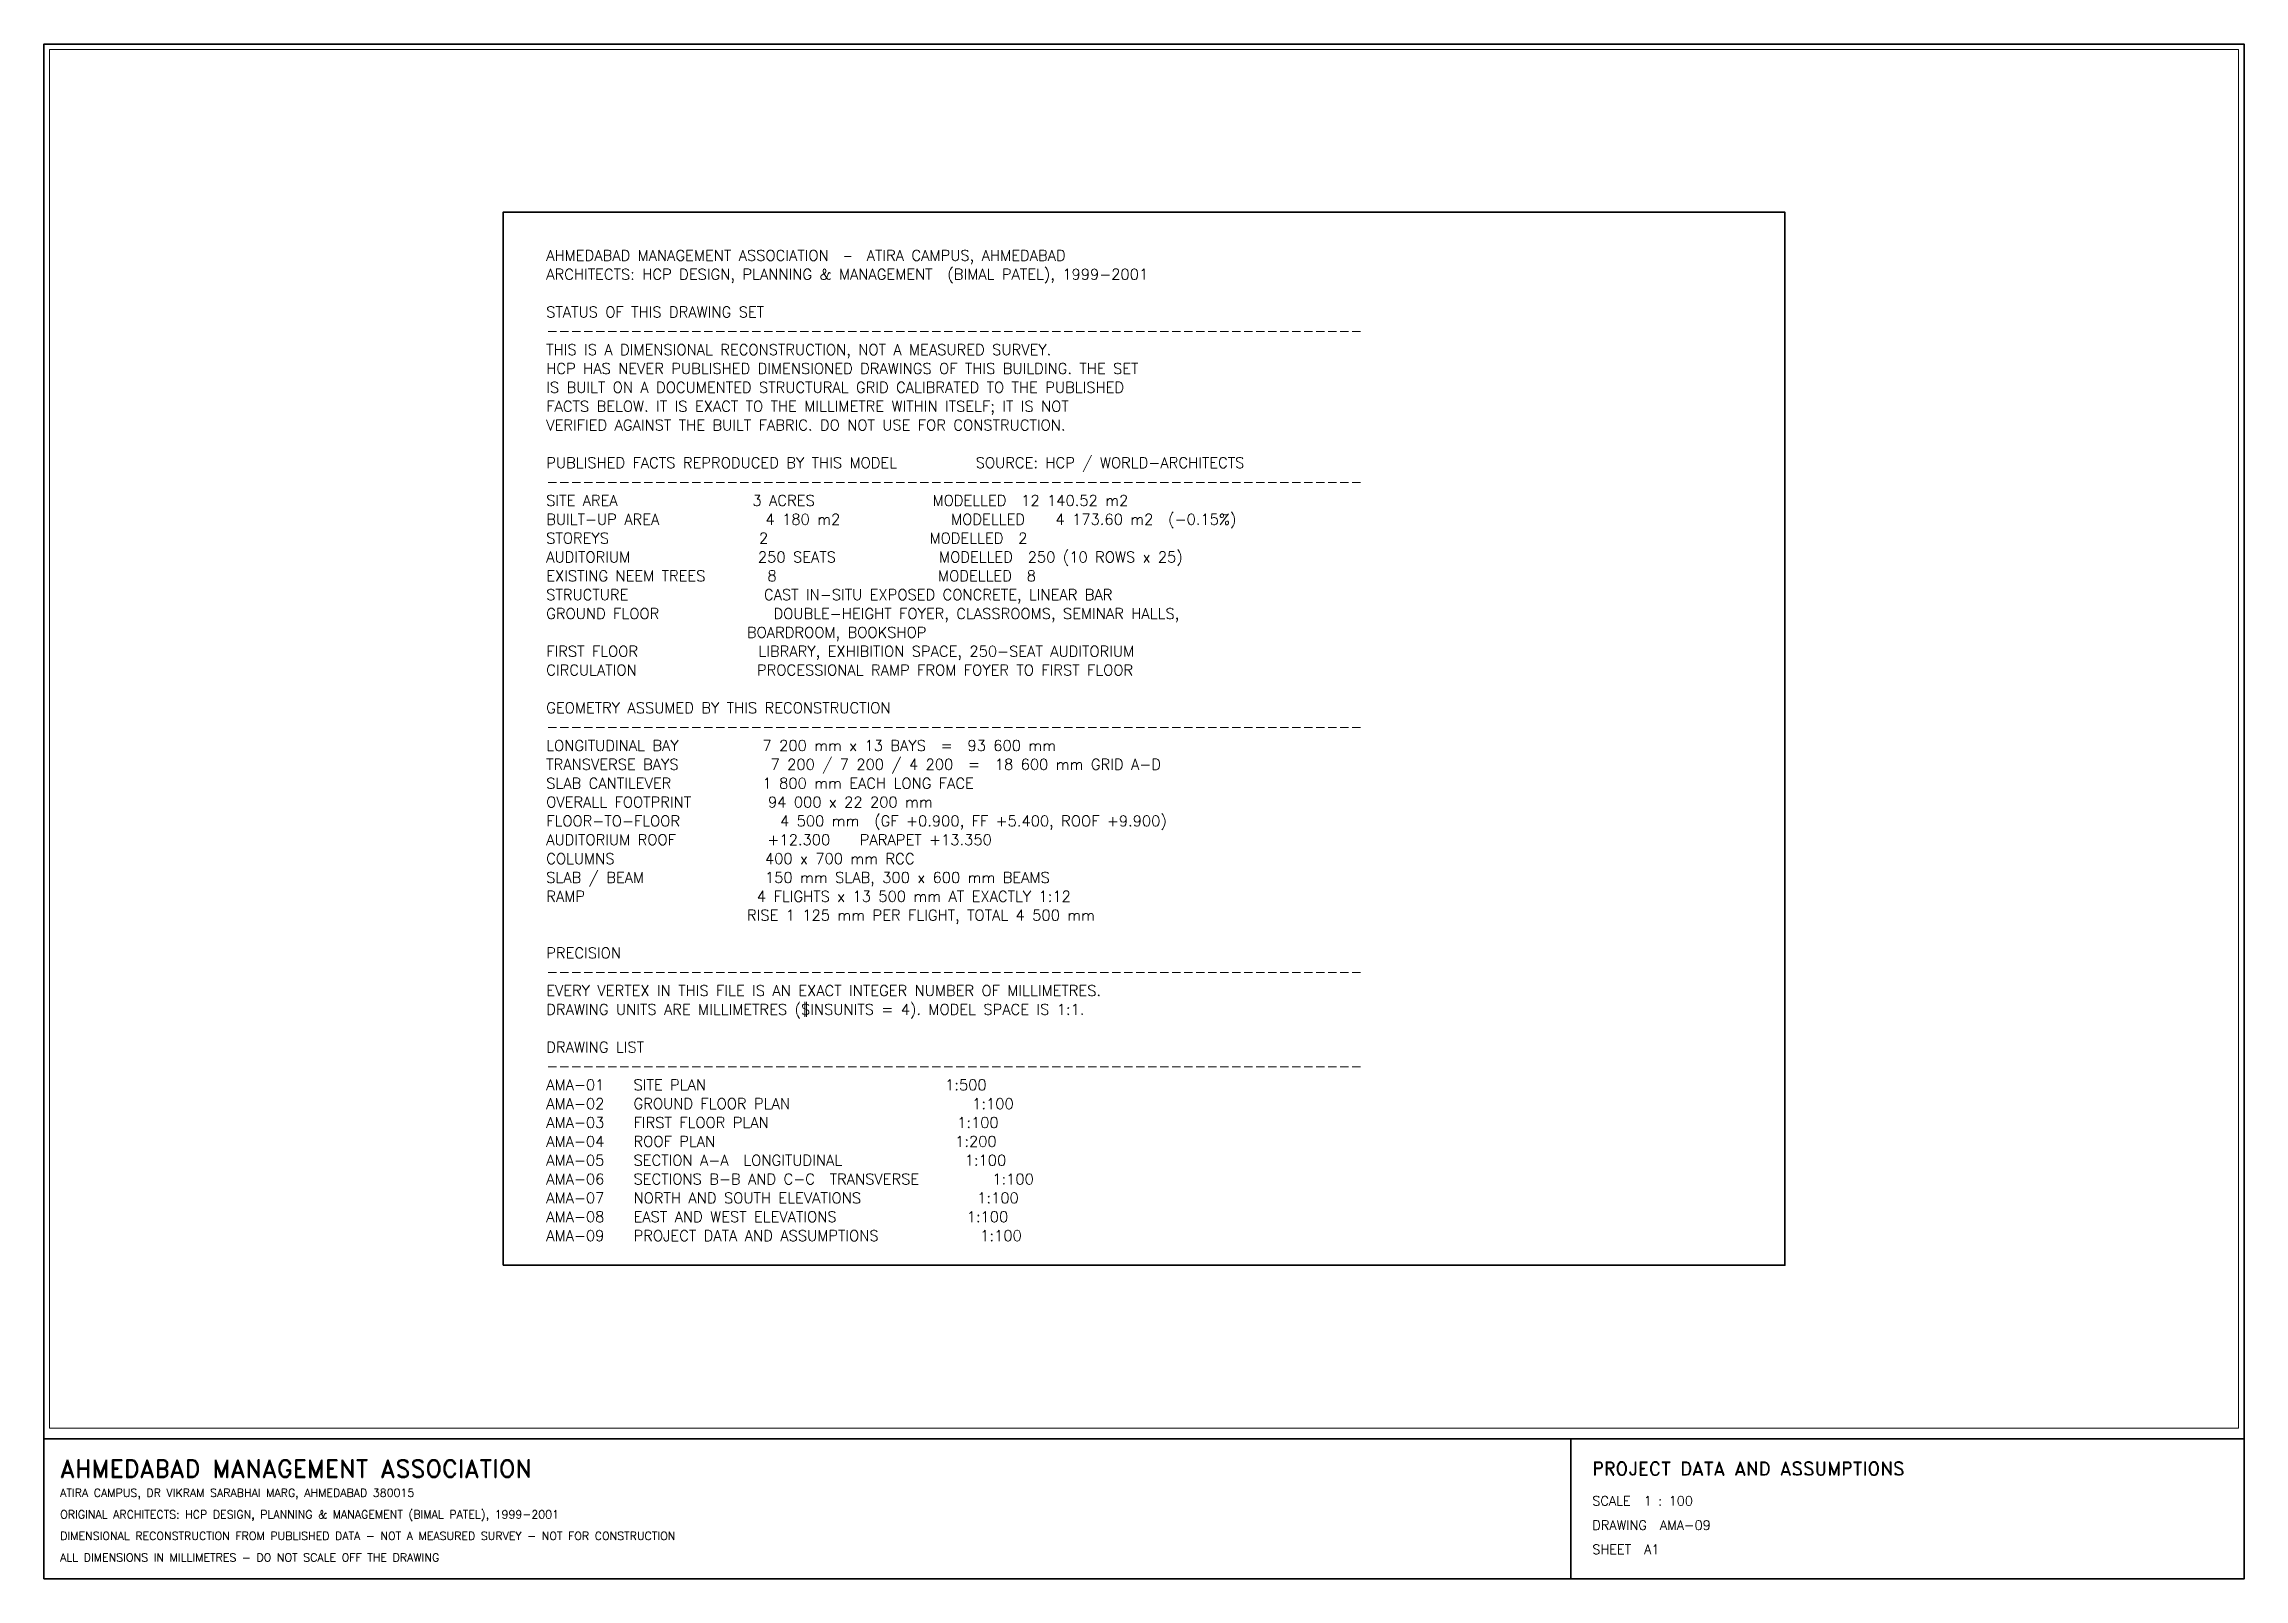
# Paper-space layout 'AMA-09 PROJECT DATA' of a CAD drawing. Header units: millimetres. Extents: x 12 to 829, y 12 to 582.
# The model-space entities are those that its viewports show. They can reach past a viewport. Long polylines and large blocks are cut down to what shows.
import ezdxf
from ezdxf.enums import TextEntityAlignment as Align

# ---------------------------------------------------------------- set-up
doc = ezdxf.new("R2010")
doc.units = ezdxf.units.MM
doc.header["$LTSCALE"] = 50
doc.layers.get('Defpoints').update_dxf_attribs({"lineweight": 0})
doc.layers.add('A-ANNO-TEXT', color=7, linetype='Continuous', lineweight=18)
doc.layers.add('A-ANNO-TTLB', color=7, linetype='Continuous', lineweight=35)
doc.styles.add('AMA-NOTE', font='romans.shx', dxfattribs={"width": 0.85})
doc.styles.add('AMA-TITLE', font='romand.shx', dxfattribs={"width": 0.9})

msp = doc.modelspace()

# ---------------------------------------------------------------- linework, layer by layer
at = {"layer": 'A-ANNO-TTLB'}
msp.add_lwpolyline([(143400, -17500), (191000, -17500), (191000, 21600), (143400, 21600)], close=True, dxfattribs=at)

# ---------------------------------------------------------------- texts
at = {"layer": 'A-ANNO-TEXT'}
for s, style, p in [('AHMEDABAD MANAGEMENT ASSOCIATION  —  ATIRA CAMPUS, AHMEDABAD', 'AMA-TITLE', (145000, 20000)), ('ARCHITECTS: HCP DESIGN, PLANNING & MANAGEMENT  (BIMAL PATEL), 1999-2001', 'AMA-TITLE', (145000, 19300)), ('STATUS OF THIS DRAWING SET', 'AMA-NOTE', (145000, 17900)), ('--------------------------------------------------------------------', 'AMA-NOTE', (145000, 17200)), ('THIS IS A DIMENSIONAL RECONSTRUCTION, NOT A MEASURED SURVEY.', 'AMA-NOTE', (145000, 16500)), ('HCP HAS NEVER PUBLISHED DIMENSIONED DRAWINGS OF THIS BUILDING. THE SET', 'AMA-NOTE', (145000, 15800)), ('IS BUILT ON A DOCUMENTED STRUCTURAL GRID CALIBRATED TO THE PUBLISHED', 'AMA-NOTE', (145000, 15100)), ('VERIFIED AGAINST THE BUILT FABRIC. DO NOT USE FOR CONSTRUCTION.', 'AMA-NOTE', (145000, 13700)), ('FACTS BELOW. IT IS EXACT TO THE MILLIMETRE WITHIN ITSELF; IT IS NOT', 'AMA-NOTE', (145000, 14400)), ('PUBLISHED FACTS REPRODUCED BY THIS MODEL      SOURCE: HCP / WORLD-ARCHITECTS', 'AMA-NOTE', (145000, 12300)), ('--------------------------------------------------------------------', 'AMA-NOTE', (145000, 11600)), ('SITE AREA                3 ACRES              MODELLED  12 140.52 m2', 'AMA-NOTE', (145000, 10900)), ('BUILT-UP AREA            4 180 m2             MODELLED   4 173.60 m2  (-0.15%)', 'AMA-NOTE', (145000, 10200)), ('AUDITORIUM               250 SEATS            MODELLED  250 (10 ROWS x 25)', 'AMA-NOTE', (145000, 8800)), ('STOREYS                  2                    MODELLED  2', 'AMA-NOTE', (145000, 9500)), ('EXISTING NEEM TREES      8                    MODELLED  8', 'AMA-NOTE', (145000, 8100)), ('STRUCTURE                CAST IN-SITU EXPOSED CONCRETE, LINEAR BAR', 'AMA-NOTE', (145000, 7400)), ('GROUND FLOOR             DOUBLE-HEIGHT FOYER, CLASSROOMS, SEMINAR HALLS,', 'AMA-NOTE', (145000, 6700)), ('                         BOARDROOM, BOOKSHOP', 'AMA-NOTE', (145000, 6000)), ('FIRST FLOOR              LIBRARY, EXHIBITION SPACE, 250-SEAT AUDITORIUM', 'AMA-NOTE', (145000, 5300)), ('CIRCULATION              PROCESSIONAL RAMP FROM FOYER TO FIRST FLOOR', 'AMA-NOTE', (145000, 4600)), ('GEOMETRY ASSUMED BY THIS RECONSTRUCTION', 'AMA-NOTE', (145000, 3200)), ('--------------------------------------------------------------------', 'AMA-NOTE', (145000, 2500)), ('LONGITUDINAL BAY         7 200 mm x 13 BAYS  =  93 600 mm', 'AMA-NOTE', (145000, 1800)), ('TRANSVERSE BAYS          7 200 / 7 200 / 4 200  =  18 600 mm GRID A-D', 'AMA-NOTE', (145000, 1100)), ('SLAB CANTILEVER          1 800 mm EACH LONG FACE', 'AMA-NOTE', (145000, 400)), ('OVERALL FOOTPRINT        94 000 x 22 200 mm', 'AMA-NOTE', (145000, -300)), ('FLOOR-TO-FLOOR           4 500 mm  (GF +0.900, FF +5.400, ROOF +9.900)', 'AMA-NOTE', (145000, -1000)), ('AUDITORIUM ROOF          +12.300   PARAPET +13.350', 'AMA-NOTE', (145000, -1700)), ('COLUMNS                  400 x 700 mm RCC', 'AMA-NOTE', (145000, -2400)), ('SLAB / BEAM              150 mm SLAB, 300 x 600 mm BEAMS', 'AMA-NOTE', (145000, -3100)), ('RAMP                     4 FLIGHTS x 13 500 mm AT EXACTLY 1:12', 'AMA-NOTE', (145000, -3800)), ('                         RISE 1 125 mm PER FLIGHT, TOTAL 4 500 mm', 'AMA-NOTE', (145000, -4500)), ('PRECISION', 'AMA-NOTE', (145000, -5900)), ('--------------------------------------------------------------------', 'AMA-NOTE', (145000, -6600)), ('EVERY VERTEX IN THIS FILE IS AN EXACT INTEGER NUMBER OF MILLIMETRES.', 'AMA-NOTE', (145000, -7300)), ('DRAWING UNITS ARE MILLIMETRES ($INSUNITS = 4). MODEL SPACE IS 1:1.', 'AMA-NOTE', (145000, -8000)), ('DRAWING LIST', 'AMA-NOTE', (145000, -9400)), ('AMA-01   SITE PLAN                             1:500', 'AMA-NOTE', (145000, -10800)), ('--------------------------------------------------------------------', 'AMA-NOTE', (145000, -10100)), ('AMA-02   GROUND FLOOR PLAN                     1:100', 'AMA-NOTE', (145000, -11500)), ('AMA-03   FIRST FLOOR PLAN                      1:100', 'AMA-NOTE', (145000, -12200)), ('AMA-04   ROOF PLAN                             1:200', 'AMA-NOTE', (145000, -12900)), ('AMA-05   SECTION A-A  LONGITUDINAL             1:100', 'AMA-NOTE', (145000, -13600)), ('AMA-06   SECTIONS B-B AND C-C  TRANSVERSE      1:100', 'AMA-NOTE', (145000, -14300)), ('AMA-07   NORTH AND SOUTH ELEVATIONS            1:100', 'AMA-NOTE', (145000, -15000)), ('AMA-08   EAST AND WEST ELEVATIONS              1:100', 'AMA-NOTE', (145000, -15700)), ('AMA-09   PROJECT DATA AND ASSUMPTIONS          1:100', 'AMA-NOTE', (145000, -16400))]:
    msp.add_text(s, height=400, dxfattribs=dict(at, style=style)).set_placement(p, align=Align.MIDDLE_LEFT)

psp = doc.layouts.new('AMA-09 PROJECT DATA')

# ---------------------------------------------------------------- linework, layer by layer
at = {"layer": 'A-ANNO-TTLB'}
psp.add_line((579, 12), (579, 64), dxfattribs=at)
for points in [[(12, 12), (829, 12), (829, 582), (12, 582)], [(12, 12), (829, 12), (829, 64), (12, 64)]]:
    psp.add_lwpolyline(points, close=True, dxfattribs=at)

# ---------------------------------------------------------------- texts
for s, height, style, p in [('AHMEDABAD MANAGEMENT ASSOCIATION', 6.5, 'AMA-TITLE', (18, 53)), ('PROJECT DATA AND ASSUMPTIONS', 5, 'AMA-TITLE', (587, 53)), ('ATIRA CAMPUS, DR VIKRAM SARABHAI MARG, AHMEDABAD 380015', 3, 'AMA-NOTE', (18, 44)), ('SCALE  1 : 100', 3.5, 'AMA-NOTE', (587, 41)), ('ORIGINAL ARCHITECTS: HCP DESIGN, PLANNING & MANAGEMENT (BIMAL PATEL), 1999-2001', 3, 'AMA-NOTE', (18, 36)), ('DRAWING  AMA-09', 3.5, 'AMA-NOTE', (587, 32)), ('DIMENSIONAL RECONSTRUCTION FROM PUBLISHED DATA - NOT A MEASURED SURVEY - NOT FOR CONSTRUCTION', 3, 'AMA-NOTE', (18, 28)), ('SHEET  A1', 3.5, 'AMA-NOTE', (587, 23)), ('ALL DIMENSIONS IN MILLIMETRES - DO NOT SCALE OFF THE DRAWING', 3, 'AMA-NOTE', (18, 20))]:
    psp.add_text(s, height=height, dxfattribs=dict(at, style=style)).set_placement(p, align=Align.MIDDLE_LEFT)

# ---------------------------------------------------------------- viewports
at = {"layer": 'DEFPOINTS'}
psp.add_viewport(center=(420.5, 324), size=(813, 512), view_center_point=(167200, 2050), view_height=51200, dxfattribs=at)

doc.saveas('drawing.dxf')
